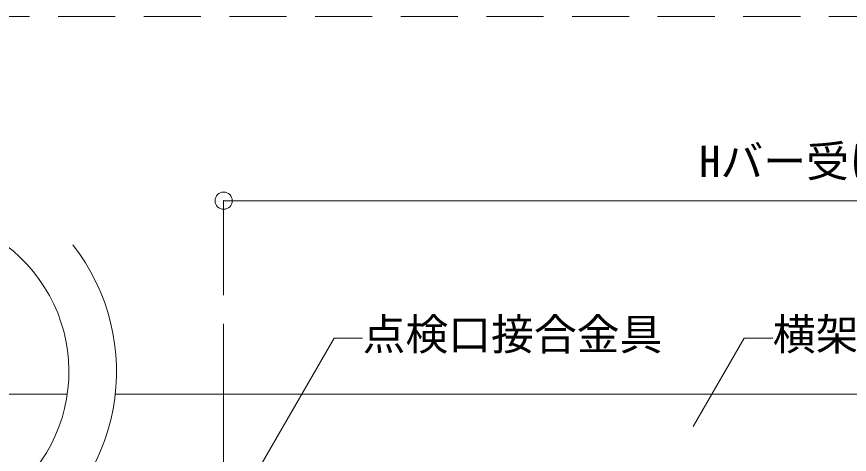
# Model space of a CAD drawing. Units: millimetres on the paper, with parts at other scales. Extents: x -195 to 195, y -140 to 138.
# Drawn here: x 105.04 to 134.21, y -49.77 to -34.45 of the extents above; entities that cross this region are included whole.
import ezdxf
from ezdxf.enums import TextEntityAlignment as Align

# ---------------------------------------------------------------- set-up
doc = ezdxf.new("R2010")
doc.units = ezdxf.units.MM
doc.header["$PDMODE"] = 32
doc.header["$PDSIZE"] = 0.6
doc.linetypes.add('CHAIN2', pattern=[12, 9, -1, 1, -1])
doc.linetypes.add('DASHED2', pattern=[3, 2, -1])
for name, color, linetype, lineweight in [('4-0_中心線', 4, 'CHAIN2', 9), ('4-2_横架材(スタッド)', 3, 'Continuous', 18), ('4-5_寸法', 4, 'Continuous', 9), ('4-6_文字', 7, 'Continuous', 18), ('F-3_図面枠', 3, 'Continuous', 18)]:
    doc.layers.add(name, color=color, linetype=linetype, lineweight=lineweight)
doc.styles.add('ＭＳ ゴシック', font='')
doc.styles.get('ＭＳ ゴシック').set_extended_font_data('MS Gothic')

msp = doc.modelspace()

# ---------------------------------------------------------------- linework, layer by layer
at = {"layer": '4-0_中心線'}
msp.add_line((112.296, -45.197), (112.296, -57.842), dxfattribs=at)
at = {"layer": '4-2_横架材(スタッド)'}
for p, q in [((93.497, -47.66), (106.819, -47.66)), ((108.499, -47.66), (140.268, -47.66))]:
    msp.add_line(p, q, dxfattribs=at)
at = {"layer": '4-5_寸法'}
for q in [(161.076, -40.89), (112.296, -44.197)]:
    msp.add_line((112.296, -40.89), q, dxfattribs=at)
at = {"layer": '4-5_寸法', "color": 7}
msp.add_point((112.296, -40.89), dxfattribs=at)
at = {"layer": '4-6_文字'}
for p, q in [((116.163, -45.699), (112.164, -52.627)), ((116.163, -45.699), (117.163, -45.699)), ((130.534, -45.699), (128.746, -48.795)), ((130.534, -45.699), (131.534, -45.699))]:
    msp.add_line(p, q, dxfattribs=at)
for radius, end in [(5.526, 53.3618), (7.193, 38.0605)]:
    msp.add_arc((101.35, -46.871), radius, 300.9134, end, dxfattribs=at)
at = {"layer": 'F-3_図面枠', "linetype": 'DASHED2'}
msp.add_line((1.5, -34.449), (190.5, -34.449), dxfattribs=at)

# ---------------------------------------------------------------- texts
at = {"layer": '4-5_寸法', "style": 'ＭＳ ゴシック'}
msp.add_text('Hバー受け設置ピッチ', height=1.1, dxfattribs=at).set_placement((128.951, -40.39), align=Align.BOTTOM_LEFT)
at = {"layer": '4-6_文字', "style": 'ＭＳ ゴシック'}
for s, p in [('点検口接合金具', (117.163, -46.449)), ('横架材', (131.534, -46.449))]:
    msp.add_text(s, height=1.1, dxfattribs=at).set_placement(p, align=Align.BOTTOM_LEFT)

doc.saveas('drawing.dxf')
